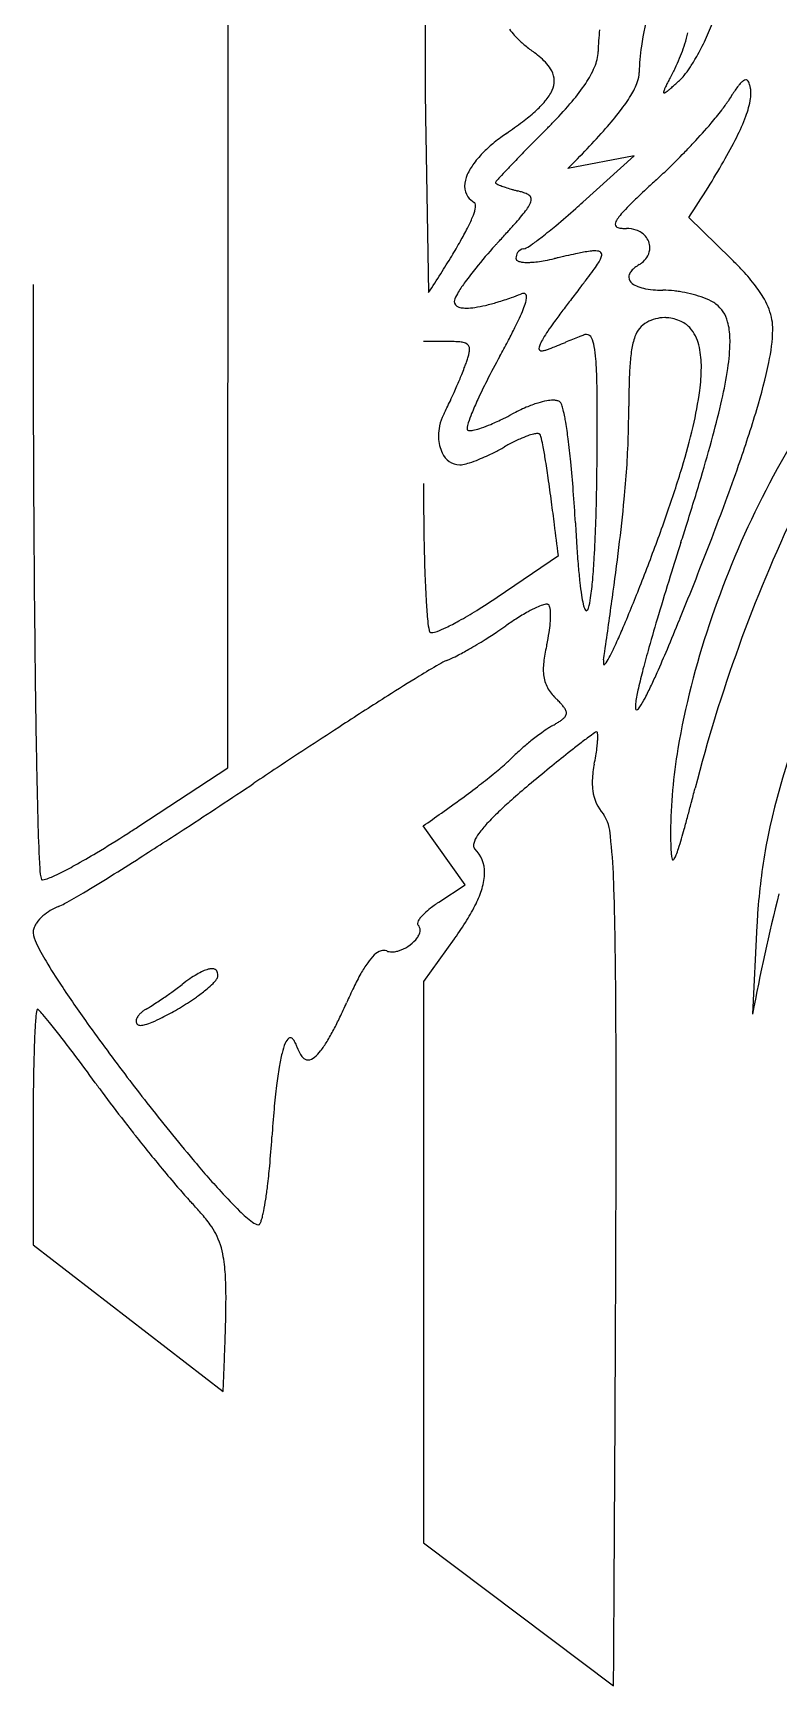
# Model space of a CAD drawing. Extents: x 22 to 127, y -150 to -3.
# Drawn here: x 22.5 to 58.8, y -135.4 to -55 of the extents above; entities that cross this region are included whole.
import ezdxf

# ---------------------------------------------------------------- set-up
doc = ezdxf.new("R2010")
doc.units = 0

msp = doc.modelspace()

# ---------------------------------------------------------------- linework, layer by layer
for p, q in [((31.981, -90.75), (32, -42.619)), ((41.611, -59.953), (41.75, -67.614)), ((51.75, -60.956), (48.526, -61.574)), ((49.25, -63.217), (51.75, -60.956)), ((56.457, -65.958), (54.414, -63.955)), ((42.738, -70), (41.5, -70)), ((42.738718, -70), (42.738, -70)), ((48.407317, -70.036936), (48.405574, -70.037639)), ((45.092, -82.438), (48.062, -80.421)), ((27.646, -93.596), (31.981, -90.75)), ((43.535, -96.454), (41.487, -93.577)), ((42.252, -97.295), (43.535, -96.454)), ((57.726, -98.42), (57.506, -102.75)), ((43, -99.079), (41.5, -101.15)), ((41.5, -101.15), (41.5, -128.474)), ((27.719417, -103.288835), (27.718667, -103.288835)), ((22.5, -108.234), (22.5, -113.968)), ((22.5, -113.968), (31.75, -121.122)), ((41.5, -128.474), (50.75, -135.449))]:
    msp.add_line(p, q)
for centre, radius, start, end in [((69.42113, -58.249248), 17.514356, 165.23203, 171.360593), ((161.763922, -55.943214), 120.188237, 179.085016, 179.827179), ((43.21739, -49.646814), 13.268374, 334.259204, 338.555387), ((48.304206, -52.86465), 3.257675, 216.378053, 222.919717), ((50.001254, -51.301483), 5.564923, 222.807243, 228.403776), ((50.691475, -50.550231), 6.584986, 228.252055, 229.13995), ((58.177679, -55.913295), 8.177773, 172.391672, 179.724685), ((46.290868, -53.036593), 8.302014, 335.786679, 342.725287), ((46.078548, -52.944142), 8.532248, 342.555849, 346.31387), ((44.400485, -50.239093), 11.94547, 329.972013, 334.353632), ((204.851554, -56.153423), 163.276327, 179.799021, 180.002012), ((236.266028, -56.129301), 194.690803, 180.008786, 180.476044), ((50.868659, -50.343577), 6.857196, 229.149895, 233.926636), ((43.540445, -60.42541), 5.606602, 50.240217, 54.062164), ((44.896473, -58.810322), 3.497769, 43.489557, 50.395199), ((47.978848, -55.814991), 2.022013, 336.039364, 358.327678), ((61.038652, -56.998482), 9.039135, 171.217321, 179.407443), ((47.614758, -52.09636), 8.233194, 326.179442, 329.96847), ((45.978089, -57.794406), 2.013894, 32.055231, 43.698529), ((46.464008, -57.475109), 1.432654, 27.211908, 31.546467), ((46.808707, -57.315968), 1.053456, 0.510552, 28.087484), ((45.44748, -54.761478), 4.763528, 325.950607, 336.82464), ((50.606876, -56.878532), 1.393375, 340.445491, 358.911581), ((96.807333, -79.422289), 48.695425, 152.53035, 152.889587), ((229.15031, -148.147965), 197.819135, 152.472159, 152.550559), ((48.648036, -54.076146), 5.725892, 332.500778, 335.599968), ((52.395328, -55.600766), 2.299664, 312.84025, 321.176715), ((50.41392, -53.982746), 4.857751, 320.959846, 326.287766), ((266.419864, -55.888905), 224.845596, 180.473459, 181.031163), ((45.741519, -56.838736), 2.220538, 319.261487, 335.378283), ((46.720491, -57.292046), 1.141723, 335.590526, 359.27055), ((41.163688, -51.925088), 9.901121, 319.869359, 326.230813), ((48.711758, -56.204568), 3.404768, 327.852916, 340.432198), ((53.2253, -57.869689), 0.040829, 176.326397, 209.743213), ((53.296874, -57.867651), 0.112321, 173.379998, 179.705195), ((53.597202, -57.919574), 0.416977, 158.337765, 171.049783), ((53.206789, -57.878002), 0.020726, 215.185424, 274.345497), ((53.191033, -57.76511), 0.134677, 277.391517, 304.698238), ((55.02178, -58.443385), 1.934697, 155.348587, 159.494105), ((58.756919, -60.135173), 6.035097, 153.660899, 155.541414), ((52.794749, -57.09963), 0.908944, 301.354363, 308.280591), ((68.322373, -64.848435), 16.698708, 152.861585, 153.729795), ((51.438073, -55.33793), 3.132444, 307.797255, 310.363688), ((47.706293, -50.931312), 8.906907, 310.296374, 311.618001), ((36.936191, -38.766299), 25.154441, 311.55442, 312.031446), ((-9.657818, 12.957023), 94.769839, 312.018285, 312.165705), ((63.726334, -62.649325), 8.585751, 145.2887, 147.168605), ((60.274063, -60.249047), 4.381063, 141.999231, 145.383354), ((58.416944, -58.793687), 2.021627, 136.754092, 142.097019), ((57.520926, -57.939728), 0.783918, 125.443568, 137.349904), ((57.200685, -57.474916), 0.219704, 93.803519, 127.699526), ((57.186132, -57.373562), 0.117866, 51.514929, 90.010365), ((57.100982, -57.470828), 0.247069, 24.959428, 50.09478), ((56.683014, -57.6827), 0.715579, 15.744099, 26.217597), ((55.717408, -57.965725), 1.721787, 10.566153, 16.090101), ((56.266315, -57.869341), 1.164528, 9.736082, 10.856597), ((56.038019, -57.901661), 1.395018, 359.718435, 9.458758), ((55.411238, -57.899804), 2.021801, 352.246802, 359.753108), ((43.621716, -55.070476), 4.980875, 311.599546, 319.763), ((34.613087, -46.455414), 18.434984, 315.931169, 319.993958), ((44.389584, -53.580017), 8.461153, 322.122086, 328.378657), ((44.039509, -49.559374), 15.084818, 319.446273, 322.562261), ((51.300744, -55.091275), 5.956496, 322.353638, 327.690235), ((69.455327, -66.354481), 15.408471, 147.141646, 148.375289), ((53.344129, -57.552367), 4.117404, 338.972898, 351.336757), ((34.620941, -44.003569), 19.256139, 304.537058, 307.423758), ((40.199017, -51.274963), 10.09165, 307.361101, 311.824307), ((28.571718, -40.715013), 26.768424, 315.000447, 316.096838), ((37.207834, -48.064393), 17.516435, 318.686821, 322.304806), ((34.290026, -41.247956), 27.896211, 316.834394, 319.495042), ((47.45413, -55.386648), 10.392679, 333.341826, 339.47946), ((251.186036, -56.174315), 209.609099, 181.028098, 181.032944), ((49.38941, -65.759027), 7.030449, 129.250675, 134.700708), ((50.438417, -67.020487), 8.671039, 126.628869, 129.344448), ((51.078986, -67.878013), 9.741401, 124.667141, 126.643233), ((144.970555, -157.142705), 137.864794, 134.991434, 135.564745), ((26.265886, -38.4976), 32.050842, 316.371255, 318.7545), ((29.316437, -36.64906), 34.670026, 315.861778, 316.913948), ((36.984685, -50.206871), 22.073312, 330.003112, 333.518668), ((47.830838, -64.20648), 4.830634, 134.513875, 143.370538), ((114.857868, -127.630483), 95.70148, 135.559351, 136.089571), ((11.563064, -24.546301), 52.3193, 314.94985, 316.42205), ((29.40982, -36.752663), 34.530861, 313.933777, 315.877244), ((44.948996, -62.474763), 1.447648, 155.482595, 178.616833), ((46.214878, -63.019306), 2.825519, 143.138923, 156.088071), ((62.211949, -77.425383), 22.953349, 136.598722, 137.760633), ((85.170556, -99.055082), 54.496019, 136.086733, 136.661473), ((33.075285, -40.55669), 29.248224, 312.505053, 313.933148), ((20.942126, -41.018957), 40.560586, 328.026401, 330.092542), ((44.364261, -62.453372), 0.862598, 179.09972, 214.907542), ((45.20057, -62.34833), 0.217967, 136.079317, 156.953316), ((45.056666, -62.246148), 0.059119, 196.562268, 243.625998), ((45.3666, -61.800451), 0.601408, 236.012251, 245.441574), ((48.779144, -65.262511), 4.832293, 137.461477, 140.628044), ((46.036304, -60.393817), 2.159277, 244.791616, 248.958838), ((47.024509, -57.857146), 4.881627, 248.823253, 251.49287), ((48.08005, -54.726146), 8.185761, 251.44316, 253.61752), ((48.628403, -52.894765), 10.097454, 253.563312, 254.470951), ((48.799247, -52.281865), 10.73372, 254.46819, 255.358046), ((43.948508, -70.844757), 8.452489, 74.709871, 75.351812), ((44.838006, -67.593233), 5.081494, 73.717535, 74.716217), ((45.705169, -64.703419), 2.064576, 67.456294, 74.332437), ((83.757606, -96.363139), 46.136064, 132.909814, 133.53891), ((110.917631, -125.577391), 86.025154, 132.466475, 132.911346), ((-2.188258, -26.615262), 67.809082, 326.587708, 328.051457), ((44.496148, -62.339285), 1.0362, 215.907711, 239.163341), ((41.72539, -63.020742), 2.350669, 336.857441, 347.220377), ((43.897171, -63.336977), 0.127514, 23.647969, 57.863859), ((43.766509, -63.388416), 0.267889, 357.957976, 22.516339), ((43.301736, -63.38613), 0.732587, 347.818394, 359.074544), ((42.03397, -60.344183), 5.524059, 320.449307, 324.325101), ((46.282804, -63.339981), 0.583964, 48.759905, 68.513118), ((44.950338, -62.419451), 1.944771, 323.884298, 332.860995), ((46.512133, -63.075867), 0.234191, 359.300365, 48.352836), ((46.21508, -63.049722), 0.532018, 331.134021, 356.874765), ((21.130962, -32.266244), 41.816105, 309.874472, 311.627183), ((18.041305, -28.749797), 46.496997, 311.5946, 312.1596), ((59.052329, -70.848794), 10.61868, 134.761137, 137.318245), ((68.363813, -80.192165), 23.809656, 133.491414, 134.83921), ((37.190002, -61.166899), 7.25011, 332.777721, 337.472567), ((22.02916, -43.166084), 31.895249, 317.78011, 318.732291), ((35.84274, -55.271676), 13.527887, 318.680886, 320.5811), ((30.847975, -43.921053), 26.641963, 308.059714, 309.905996), ((50.99472, -64.285362), 0.165025, 181.865647, 258.75492), ((51.158393, -64.305598), 0.328946, 153.338763, 177.410295), ((51.981053, -64.704852), 1.24335, 141.500558, 153.90723), ((54.26378, -66.452141), 4.117892, 137.121123, 142.245805), ((17.87206, -50.701083), 29.226184, 328.806074, 330.449717), ((29.340528, -57.18459), 16.051923, 330.392794, 332.954302), ((-88.748183, 58.129679), 182.004116, 317.335617, 317.406675), ((-14.493131, -10.074223), 81.179613, 317.3749, 317.805011), ((39.865939, -55.471115), 11.988407, 305.349893, 308.155051), ((51.208254, -63.697072), 0.789365, 251.863508, 265.684225), ((51.368042, -62.040728), 2.453282, 264.874032, 270.162496), ((51.380218, -65.919249), 1.425258, 70.649029, 90.209773), ((51.503194, -65.580384), 1.064795, 41.495458, 70.850511), ((51.663198, -65.439179), 0.851394, 0.445958, 41.512212), ((1.840641, -41.014148), 47.956986, 327.620804, 328.826222), ((62.686185, -81.473792), 23.960571, 137.623112, 141.086128), ((63.461125, -82.15721), 24.993673, 137.323363, 137.663124), ((46.511506, -65.944325), 0.511513, 147.162903, 180.299651), ((46.119964, -65.94729), 0.119964, 179.861291, 222.873167), ((46.396273, -65.856762), 0.367378, 93.319516, 148.892186), ((46.315915, -65.146442), 0.348602, 279.758232, 302.123584), ((44.938941, -62.668162), 3.183281, 299.392919, 305.822702), ((45.757484, -56.878023), 9.324592, 280.253759, 283.125773), ((91.38486, -253.360974), 192.386611, 103.015064, 103.071009), ((63.851689, -134.054282), 69.944146, 102.629863, 103.050174), ((54.173731, -90.807394), 25.627605, 101.643415, 102.657213), ((51.411586, -77.414241), 11.952592, 100.228427, 101.63239), ((50.291461, -71.127246), 5.566626, 97.063194, 100.373322), ((49.880182, -67.733718), 2.148298, 90.640164, 97.306533), ((49.85668, -66.741297), 1.155743, 88.364701, 90.024805), ((49.883557, -66.211597), 0.625601, 75.734533, 89.440848), ((48.091416, -64.999354), 2.249499, 326.743998, 334.059698), ((50.01616, -65.763848), 0.16002, 358.621713, 82.258887), ((49.593344, -65.713807), 0.586545, 332.640882, 352.975509), ((49.9237, -65.767449), 0.252434, 355.890822, 359.943668), ((51.457569, -65.291753), 1.097445, 308.574883, 325.754302), ((51.650037, -65.421181), 0.865511, 325.666891, 352.813618), ((51.703979, -65.432517), 0.810588, 353.131615, 359.9975), ((44.090085, -78.614504), 17.695414, 43.399566, 45.663037), ((-19.192648, -27.700756), 72.849663, 326.777958, 327.636764), ((56.406657, -76.419547), 15.899699, 141.043493, 144.112546), ((46.223761, -65.83822), 0.270402, 224.846704, 253.411587), ((46.404609, -65.311581), 0.827073, 251.820221, 263.856772), ((46.531487, -64.256228), 1.88999, 263.456235, 270.373245), ((46.537874, -62.948334), 3.197849, 270.106159, 273.364688), ((46.43658, -61.312228), 4.837083, 273.425036, 277.30323), ((46.161689, -59.120332), 7.046144, 277.254651, 280.265138), ((34.377762, -55.346432), 19.024955, 322.503067, 323.936033), ((44.33495, -62.581425), 6.716818, 323.823461, 327.068425), ((51.862799, -66.870808), 0.373877, 158.018723, 179.44906), ((52.098156, -66.97054), 0.62947, 139.024241, 157.619385), ((52.528536, -67.332511), 1.191793, 128.566237, 139.453744), ((53.070223, -68.001296), 2.052417, 121.429233, 128.750631), ((51.279851, -65.080615), 1.373344, 301.62624, 308.878888), ((49.300628, -73.734862), 10.556881, 38.239871, 43.587467), ((1912.680247, -67.405057), 1890.180256, 179.99439, 180.333037), ((44.976226, -68.71047), 2.102491, 147.890172, 157.815551), ((49.52586, -71.465517), 7.421083, 143.959039, 148.544282), ((135.771236, -134.795652), 109.785888, 142.112694, 142.521638), ((-4.056119, -25.930611), 67.423848, 322.071006, 322.551789), ((51.877721, -66.850101), 0.389158, 182.5202, 234.843148), ((52.293403, -66.343702), 1.043653, 232.192797, 249.900119), ((52.711518, -65.265676), 2.199821, 249.322473, 259.418825), ((53.026037, -63.645299), 3.850417, 259.245864, 266.504067), ((53.146725, -61.978212), 5.521793, 266.308907, 270.075492), ((53.136241, -72.476071), 4.976103, 83.53799, 89.795521), ((53.030864, -73.540995), 6.04614, 81.249282, 83.681498), ((53.033972, -73.609286), 6.113178, 71.110224, 81.375447), ((53.130908, -70.734937), 5.691678, 29.378404, 38.386351), ((43.385024, -68.065857), 0.385702, 157.232153, 176.602595), ((43.284113, -68.042696), 0.284113, 180.061293, 256.213748), ((43.506227, -67.472454), 0.894426, 251.09338, 266.450711), ((43.579935, -66.708945), 1.661242, 265.543576, 270.131938), ((43.553997, -65.387035), 2.983296, 270.571642, 278.557776), ((43.140295, -62.503979), 5.895848, 278.36417, 283.461116), ((42.230448, -58.631742), 9.873521, 283.365086, 286.849979), ((40.824605, -53.962604), 14.749708, 286.819128, 289.628098), ((39.350727, -49.772026), 19.191889, 289.570071, 291.001647), ((46.448918, -68.248042), 0.600743, 103.07125, 111.473893), ((46.382929, -67.96009), 0.305329, 90.742432, 103.229636), ((43.137689, -67.136262), 3.468985, 338.064279, 344.107932), ((46.38792, -67.779272), 0.124806, 1.803672, 94.111235), ((45.50808, -67.793348), 1.009409, 343.137071, 357.84102), ((46.16568, -67.828954), 0.351101, 359.60505, 8.783031), ((98.55665, -106.27256), 62.897808, 142.514162, 143.132372), ((53.846977, -71.244895), 3.612918, 62.672801, 71.169712), ((54.643881, -69.691722), 1.867251, 54.318852, 62.517893), ((54.808576, -69.405414), 1.538986, 13.989642, 53.082034), ((55.30819, -69.532388), 3.20452, 10.607462, 29.739966), ((30.664104, -61.702132), 17.079617, 333.253527, 335.249022), ((38.547715, -65.326398), 8.40284, 335.185293, 338.308544), ((61.191472, -78.701307), 16.459479, 144.251192, 145.956889), ((74.912886, -88.566096), 33.358923, 143.098165, 144.269011), ((52.959683, -70.145667), 1.233186, 118.990575, 161.661406), ((53.240946, -70.62259), 1.78673, 90.105864, 119.467504), ((53.23762, -70.603864), 1.768001, 87.478949, 89.999205), ((53.237018, -70.616012), 1.780164, 83.379205, 87.476786), ((53.2196, -70.712846), 1.878371, 61.634623, 83.191995), ((53.455359, -70.288508), 1.392985, 38.353043, 61.875372), ((53.10487, -69.895744), 3.311312, 1.037183, 15.095765), ((55.718084, -69.424381), 2.781919, 359.925471, 9.974986), ((42.768455, -78.119056), 8.119111, 87.880254, 90.209854), ((42.977608, -72.706947), 2.702982, 82.542868, 88.067346), ((-0.966625, -45.289762), 52.716925, 331.169403, 332.048202), ((18.017143, -55.353217), 31.230733, 332.032133, 333.293996), ((49.509831, -71.170883), 2.555932, 148.787978, 155.925995), ((53.652087, -73.626637), 7.371352, 145.834729, 149.147444), ((1776.875185, -4349.91828), 4615.732389, 111.987148, 111.991754), ((261.429072, -596.606758), 568.026336, 111.95375, 111.988174), ((129.652357, -269.696121), 215.555532, 111.900796, 111.952984), ((49.551531, -70.439043), 0.800967, 109.302429, 112.114494), ((49.443692, -70.100884), 0.446283, 91.452519, 110.586736), ((49.426038, -69.930245), 0.275573, 23.186822, 88.681415), ((48.433729, -70.444801), 1.392759, 8.693656, 26.574106), ((54.868585, -70.871947), 3.274857, 160.107727, 171.672648), ((52.890977, -70.671481), 2.073812, 10.812737, 36.974995), ((51.094532, -70.010932), 5.323988, 359.976238, 1.885015), ((50.142725, -69.209823), 8.360122, 347.514215, 358.504564), ((43.221347, -70.925401), 0.904932, 69.362668, 83.205195), ((43.447827, -70.357948), 0.294312, 354.643277, 71.689069), ((40.660477, -69.871496), 3.138651, 341.843889, 345.670567), ((42.327145, -70.292473), 1.419653, 345.484308, 352.668232), ((42.994494, -70.381805), 0.746368, 352.932133, 359.7222), ((79.935214, -89.810934), 39.626144, 151.183674, 153.163395), ((47.225795, -70.342574), 0.105302, 174.619043, 232.965619), ((47.676747, -70.373258), 0.557268, 153.920857, 175.826167), ((47.244628, -70.288274), 0.160964, 239.268065, 273.375499), ((47.247113, -69.959947), 0.489062, 270.819307, 281.276045), ((47.110028, -69.265611), 1.1968, 281.212391, 288.42737), ((46.62282, -67.769242), 2.770472, 288.204453, 292.163884), ((-25.343834, 111.394063), 195.847339, 291.888387, 291.914009), ((-77.389421, 240.719601), 335.252639, 291.917231, 291.966523), ((-300.262796, 793.269297), 931.057732, 291.966766, 291.992567), ((43.99234, -71.276027), 5.910673, 4.119819, 10.151289), ((60.195989, -71.722739), 8.669597, 171.208296, 176.412571), ((50.46409, -71.203551), 4.557924, 359.286833, 11.659267), ((47.317577, -69.905162), 9.101584, 351.087816, 359.320248), ((20.302371, -62.299725), 24.865582, 336.643391, 338.045581), ((27.42967, -65.175709), 17.179903, 338.05474, 339.172927), ((30.303339, -66.250705), 14.111803, 339.104005, 340.071253), ((37.314031, -68.787116), 6.656393, 340.027522, 341.950503), ((32.294642, -72.21417), 17.6458, 1.78348, 4.429347), ((72.167489, -72.544254), 20.669163, 176.216227, 178.649747), ((45.990026, -71.197438), 9.031854, 352.432933, 359.601332), ((35.584332, -68.172593), 20.961851, 347.166439, 351.377739), ((31.979665, -65.48178), 26.901144, 343.082735, 348.125354), ((17.631067, -61.160964), 27.769454, 335.935274, 336.671452), ((70.138869, -84.870815), 28.654687, 153.134439, 155.137384), ((6.661678, -73.088104), 43.293613, 0.593639, 1.883725), ((98.528659, -73.208945), 47.038696, 178.596972, 179.928201), ((37.559549, -70.07274), 17.537021, 346.587481, 352.417505), ((26.981469, -65.48976), 17.465384, 333.692836, 334.976587), ((20.317081, -62.367098), 24.825072, 334.952135, 335.949193), ((58.221844, -79.369717), 15.529258, 155.066572, 157.809543), ((49.869019, -81.078851), 8.568962, 113.133916, 118.327156), ((48.872278, -78.729686), 6.017098, 107.502334, 113.194391), ((48.129921, -76.351238), 3.525509, 100.266788, 107.621226), ((47.820098, -74.621057), 1.767814, 90.66495, 100.380606), ((47.808464, -73.719088), 0.86577, 79.164668, 90.587808), ((47.896742, -73.280542), 0.41847, 58.687866, 79.748441), ((47.974288, -73.143052), 0.260757, 45.20817, 57.544563), ((47.862815, -73.201803), 0.38285, 17.98338, 39.554416), ((46.239944, -73.8187), 2.118634, 13.638757, 20.302), ((-44.578031, -73.681548), 94.53674, 359.961161, 0.631536), ((-1.491775, -73.057018), 52.981857, 358.273466, 359.899447), ((99.012575, -98.272197), 45.950621, 145.886362, 161.619244), ((14.394148, -63.424438), 42.67742, 344.838065, 347.270099), ((44.532258, -74.581029), 2.302469, 153.69404, 167.796387), ((44.501986, -74.567319), 2.269257, 151.857856, 153.66562), ((34.107079, -69.01997), 9.513238, 331.926065, 333.732814), ((44.761097, -74.33217), 1.146277, 160.978649, 174.811292), ((49.220964, -75.720498), 5.816817, 157.606858, 162.368042), ((41.948301, -67.347551), 7.255134, 289.076803, 292.922637), ((40.339336, -63.51354), 11.413057, 292.865439, 296.325713), ((39.451682, -61.682852), 13.447541, 296.2564, 298.183912), ((42.24987, -74.824486), 6.233465, 10.658845, 13.974864), ((36.904836, -75.866604), 11.67908, 9.539276, 10.83308), ((27.306126, -77.436677), 21.405302, 7.2376, 9.425862), ((-104.965247, -73.737687), 154.923934, 359.852552, 359.997062), ((-2.187955, -55.323895), 62.546442, 340.677706, 343.28806), ((44.511008, -74.578998), 2.281251, 168.51498, 179.947603), ((44.418424, -74.577079), 2.188665, 179.995622, 182.467184), ((44.074842, -74.614201), 1.843939, 181.774334, 205.926777), ((44.544559, -74.584442), 2.315214, 167.778168, 168.548259), ((43.77346, -74.241226), 0.154127, 178.508944, 195.4636), ((43.91446, -74.237331), 0.295075, 178.285992, 179.977596), ((43.675447, -74.268354), 0.052429, 195.448977, 222.83487), ((43.70456, -74.229097), 0.10087, 227.950643, 258.55833), ((43.747549, -74.053575), 0.281527, 257.069193, 269.925293), ((43.754717, -73.8802), 0.454964, 269.051018, 270.006286), ((43.720635, -73.270806), 1.064905, 271.836712, 284.078755), ((43.184459, -70.956766), 3.440131, 283.365365, 289.265822), ((49.583901, -82.286374), 8.271634, 114.25152, 118.214171), ((48.403102, -79.648784), 5.381807, 109.896918, 114.323665), ((47.471116, -77.049979), 2.620964, 103.657402, 110.073924), ((47.06821, -75.349785), 0.873768, 91.710778, 104.308449), ((47.04217, -74.876299), 0.399892, 88.98131, 90.006606), ((47.048786, -74.727621), 0.251151, 76.229847, 89.887356), ((47.08852, -74.575709), 0.094179, 45.098329, 77.70964), ((46.868919, -74.709703), 0.349462, 14.532848, 35.052016), ((43.459231, -75.75384), 3.915139, 10.583239, 16.803517), ((9.100322, -79.780512), 39.761345, 5.669314, 7.283013), ((-208.077532, -73.342471), 258.037035, 359.615135, 359.731974), ((-146.803293, -73.631013), 196.762117, 359.732528, 359.852842), ((5.258959, -73.176031), 46.230679, 354.415061, 358.168823), ((22.625058, -66.58957), 32.872224, 343.132819, 346.720024), ((-22.482587, -53.498062), 80.866743, 343.384772, 344.883547), ((43.29215, -75.049451), 0.950996, 202.959225, 268.243482), ((40.424021, -66.467337), 10.005684, 292.063908, 296.833902), ((40.335419, -66.250725), 10.238983, 296.729156, 299.81982), ((50.148654, -83.365661), 9.489692, 118.138095, 119.838443), ((29.202568, -78.625112), 18.457759, 9.137681, 11.216487), ((-100.307561, -74.404452), 150.262097, 358.868026, 359.554803), ((-296.099188, -72.756657), 346.06064, 359.533871, 359.616038), ((43.245868, -75.089621), 0.910541, 271.078104, 281.091494), ((42.911005, -73.354292), 2.677881, 280.979637, 287.882044), ((41.875196, -70.064756), 6.126603, 287.654694, 292.124107), ((-2.250493, -83.768459), 50.328538, 8.15051, 9.232281), ((-9.590052, -81.660437), 58.546014, 4.299372, 5.69316), ((0.821243, -60.033827), 55.640238, 340.748129, 343.18714), ((-58.652333, -35.620668), 122.349778, 338.942528, 340.719681), ((187.280521, -76.951636), 145.780525, 179.986387, 181.051545), ((-57.697022, -91.772687), 106.349814, 7.547249, 8.184184), ((-85.784699, -34.673386), 146.908575, 342.46687, 343.408998), ((-132.233409, -101.709141), 181.545585, 7.214273, 7.566338), ((-20.167325, -82.4782), 69.154832, 3.027309, 4.31802), ((-58.82362, -75.236392), 108.769817, 358.048271, 358.874477), ((-34.644648, -69.353474), 86.316916, 352.901513, 354.467539), ((1309.391421, -70.983062), 1286.880826, 180.329862, 180.647227), ((132.767367, -74.392819), 83.99344, 183.025482, 183.795349), ((-28.84494, -49.728809), 87.045238, 339.121948, 340.782906), ((127.588678, -110.411362), 75.224156, 154.615074, 165.636269), ((145.325867, -77.740001), 103.81847, 181.041454, 182.009823), ((-230.706028, -114.174693), 280.804069, 6.90386, 7.214404), ((-18.5427, -76.647205), 68.464227, 356.769575, 358.080179), ((-145.300797, -2.409441), 215.144879, 337.857501, 338.979748), ((-152.637289, -13.709206), 216.971051, 342.270776, 342.506369), ((102.371219, -76.423567), 53.529536, 183.780059, 184.845115), ((-133.974158, -57.11764), 186.397179, 352.185529, 352.942279), ((288.023115, -154.643145), 245.67781, 162.258876, 162.66085), ((79.447856, -78.378925), 30.522934, 184.822199, 186.302937), ((14.04214, -78.502655), 35.826611, 355.04546, 356.795628), ((-54.14858, -40.237331), 114.07014, 338.561899, 339.197008), ((97.524442, -79.453985), 55.986352, 181.972476, 183.333611), ((63.824868, -80.122892), 14.802932, 186.232295, 188.657489), ((35.702196, -80.428578), 14.081236, 351.644379, 355.240972), ((-29.537161, -49.910946), 87.625845, 337.829084, 338.567754), ((216.826522, -132.456348), 171.104314, 162.647472, 163.307237), ((61.379104, -81.60798), 19.776982, 183.19307, 185.805292), ((29.028605, -58.79389), 28.584551, 301.797088, 304.191503), ((48.160202, -85.425123), 2.737456, 108.3748, 115.014593), ((47.54076, -83.507867), 0.722873, 93.052852, 109.684315), ((47.503424, -83.003116), 0.2171, 82.390431, 90.306754), ((47.520008, -82.89622), 0.108973, 60.903101, 83.590612), ((47.508302, -82.901617), 0.119623, 31.673522, 57.258492), ((47.304963, -83.022726), 0.356286, 12.528937, 31.078736), ((54.586495, -81.549482), 5.455118, 188.4505, 193.054304), ((51.758537, -82.181491), 2.557593, 193.57153, 194.648292), ((50.596801, -82.498739), 1.353455, 194.091578, 201.05066), ((46.847662, -82.118904), 2.80894, 342.186156, 352.720637), ((-361.921281, -25.989007), 416.459936, 351.842493, 352.206641), ((44.7604, -83.355536), 3.067289, 184.728504, 193.498359), ((37.634165, -73.593232), 11.460662, 295.66902, 299.171199), ((32.997932, -65.23337), 21.020033, 299.098791, 301.850063), ((53.059154, -94.547185), 13.10503, 122.608806, 125.226712), ((51.733095, -92.445833), 10.620311, 118.960388, 122.691819), ((49.627485, -88.626373), 6.258915, 114.794948, 119.025269), ((46.627656, -83.191429), 1.054211, 4.78967, 13.493956), ((43.058452, -83.281891), 4.629017, 354.771225, 359.008231), ((45.385211, -83.305985), 2.301905, 359.732378, 5.048903), ((44.389423, -83.316361), 3.297669, 359.206775, 359.993458), ((49.635214, -82.879286), 0.3195, 199.300933, 219.134667), ((49.431945, -83.046343), 0.056409, 217.827001, 265.465301), ((49.36761, -82.959059), 0.155505, 292.646035, 352.918517), ((-1.513949, -61.360552), 57.353867, 336.704012, 337.856964), ((151.118405, -112.780455), 102.513526, 163.29201, 164.218615), ((-49.121483, -41.717346), 111.243335, 337.116723, 337.910619), ((-83.895919, -27.514028), 148.806488, 337.87837, 337.899434), ((41.959927, -84.032054), 0.18631, 192.221934, 216.931698), ((41.868012, -84.080408), 0.085407, 228.122987, 263.694822), ((41.891097, -83.958738), 0.209096, 261.067953, 270.436806), ((41.828533, -83.25885), 0.911239, 274.037374, 291.407993), ((40.671295, -79.960856), 4.405901, 289.764076, 295.940485), ((32.126737, -64.682174), 23.366528, 301.967828, 303.772559), ((33.596533, -66.89859), 20.707077, 303.801146, 303.821724), ((34.616023, -68.404438), 18.888602, 303.795047, 305.185066), ((38.824567, -82.791524), 8.893252, 347.205357, 351.158208), ((40.610541, -83.06432), 7.086573, 351.118093, 354.823129), ((23.473047, -72.135214), 30.142786, 335.173907, 336.731308), ((92.538632, -96.378777), 39.210676, 161.261811, 170.364227), ((39.85697, -78.963837), 7.124, 293.945936, 297.326556), ((36.260234, -71.963887), 14.993921, 297.257583, 299.759257), ((32.308248, -65.00986), 22.992446, 299.707209, 302.016437), ((52.964281, -86.203856), 5.646334, 169.995272, 173.897502), ((56.47376, -86.81559), 9.208724, 167.498434, 170.040492), ((59.454849, -87.454998), 12.25756, 167.303738, 167.596865), ((-624.137027, 11.322068), 681.316819, 351.830027, 351.865494), ((39.391055, -79.519984), 12.595224, 332.686352, 335.259861), ((106.654486, -100.217935), 56.309013, 164.214796, 165.328439), ((-3.422927, -61.030776), 61.631183, 335.981224, 337.13841), ((741.243134, -77.424669), 718.696024, 180.645363, 180.99392), ((58.593424, -114.346618), 32.961785, 119.721552, 121.670525), ((44.281726, -89.1739), 4.005461, 114.149755, 120.455982), ((41.298992, -82.175648), 3.603381, 291.899838, 293.718341), ((49.850259, -85.968379), 2.520532, 179.931979, 183.883698), ((50.831822, -85.979618), 3.502122, 173.836483, 179.767169), ((50.483707, -85.650175), 0.231537, 178.410673, 192.944447), ((50.978745, -85.648547), 0.726502, 174.63888, 179.62192), ((51.761465, -85.718606), 1.512348, 171.688912, 174.766876), ((50.288683, -85.700587), 0.030664, 182.715779, 261.902327), ((50.213684, -85.555743), 0.188922, 291.969998, 333.599239), ((47.887804, -83.951483), 3.012599, 325.916452, 333.420366), ((77.796899, -92.700657), 26.488434, 165.248796, 167.302823), ((101.918612, -185.090925), 115.918451, 121.537119, 122.427448), ((49.052669, -86.046451), 1.719652, 183.088366, 205.215023), ((49.276407, -85.892914), 1.987957, 206.471468, 224.69496), ((59.745417, -88.685107), 7.995942, 166.942164, 171.919795), ((38.563317, -80.166725), 15.486949, 332.354949, 334.920578), ((22.677504, -72.650044), 33.061275, 334.791589, 335.962795), ((172.064381, -295.734002), 246.923459, 122.399081, 123.001653), ((50.103226, -85.150905), 3.098062, 223.695067, 225.011359), ((37.954079, -97.314749), 14.093823, 44.362125, 45.039753), ((43.790487, -91.625771), 5.943504, 42.184722, 44.492396), ((46.404092, -89.262259), 2.419715, 37.831807, 42.274027), ((53.615709, -87.810525), 1.804163, 172.056772, 179.067234), ((48.552344, -85.446), 4.188941, 326.09389, 332.926037), ((90.316943, -100.577915), 32.705361, 155.687667, 169.448808), ((45.54431, -84.557661), 4.702748, 300.736147, 303.051951), ((46.988499, -86.766967), 2.063307, 302.898364, 307.816488), ((47.722209, -87.704438), 0.872876, 307.500083, 317.619327), ((47.54845, -88.382801), 0.976499, 27.958978, 38.258858), ((48.021709, -87.983371), 0.463643, 318.133969, 326.426951), ((48.165428, -88.075497), 0.292966, 325.895243, 346.446222), ((48.095559, -88.100796), 0.361108, 1.902642, 29.135732), ((48.209655, -88.089034), 0.246814, 347.094989, 0.052737), ((52.228098, -87.793162), 0.416486, 178.347929, 192.992164), ((51.874407, -87.884221), 0.052197, 182.826829, 261.383943), ((51.74949, -87.648968), 0.309841, 292.205428, 334.423208), ((241.141467, -402.218836), 373.851237, 122.991455, 123.577031), ((54.621318, -99.275193), 12.609258, 125.750447, 128.761297), ((51.774306, -95.314682), 7.731644, 122.740147, 125.775678), ((49.92374, -92.444279), 4.316417, 119.916212, 122.684782), ((42.277857, -79.087155), 11.074253, 299.737579, 300.796779), ((64.752124, -109.728331), 25.507262, 126.632698, 128.004451), ((53.019498, -93.896376), 5.801908, 123.408008, 126.943713), ((50.024457, -89.313559), 0.32806, 107.098971, 127.448194), ((49.927526, -89.025751), 0.025756, 42.550454, 88.946579), ((49.869119, -89.072672), 0.100634, 11.155074, 39.741168), ((49.518399, -89.163033), 0.462677, 4.157964, 13.731958), ((46.409496, -89.194187), 3.575072, 355.087216, 358.601013), ((48.708091, -89.231792), 1.275875, 359.687836, 4.599211), ((47.854873, -89.237906), 2.129075, 358.827528, 359.97745), ((316.636505, -84.998599), 294.021974, 180.953498, 181.67217), ((52.128251, -96.671769), 9.009327, 132.699296, 134.781816), ((54.124259, -98.827819), 11.947453, 131.04387, 132.722245), ((55.5695, -100.486684), 14.147579, 128.683819, 131.046867), ((107.388637, -163.779771), 94.35211, 128.587561, 129.29241), ((83.708427, -134.108179), 56.389553, 127.928894, 128.584198), ((39.880977, -88.498849), 10.142084, 350.501055, 352.671842), ((43.32118, -88.937534), 6.674028, 352.640057, 355.162514), ((78.840784, -94.05831), 25.317671, 170.35274, 179.600109), ((258.677009, -428.754229), 405.657184, 123.567711, 123.759505), ((36.02537, -80.064972), 14.126761, 309.330149, 312.578344), ((40.439438, -84.901671), 7.578729, 312.74609, 314.824839), ((127.409905, -188.296589), 126.005306, 129.278302, 129.880353), ((54.939139, -91.62639), 5.2354, 169.1612, 173.677143), ((55.862259, -91.791855), 6.173177, 168.688219, 169.264002), ((37.338251, -88.079792), 12.719105, 348.658889, 350.529495), ((-153.181556, 187.381966), 335.457711, 303.084325, 303.76258), ((14.210189, -52.534418), 49.25746, 306.288929, 307.549772), ((26.844585, -68.938351), 28.551993, 307.510699, 309.429444), ((69.98678, -119.648784), 36.507105, 129.802509, 131.54459), ((52.649523, -91.480685), 2.938006, 179.829055, 187.571943), ((53.614428, -91.482599), 3.902913, 173.633468, 179.843221), ((-2.106904, -30.350006), 76.796438, 305.395028, 306.30554), ((60.535209, -108.990356), 22.261607, 131.531119, 133.717434), ((51.771565, -91.628236), 2.048488, 186.716733, 222.115192), ((-84.533471, -56.03773), 143.75506, 345.062367, 345.32109), ((-203.529494, -24.850892), 266.769987, 345.317843, 345.476653), ((-20.421619, -4.624889), 108.375068, 304.837027, 305.410623), ((53.527267, -101.694297), 12.145145, 133.610273, 137.378803), ((48.676252, -94.097415), 1.919092, 0.641249, 34.805922), ((-17.72557, -73.880867), 74.605422, 344.567622, 345.077158), ((80.387272, -92.104568), 57.666369, 181.464494, 183.519755), ((-2.646556, -47.647842), 55.034366, 300.864692, 302.727218), ((-6.443159, -41.669161), 62.116562, 302.691792, 303.284274), ((-113.501529, 126.416077), 262.716094, 302.512797, 303.09152), ((45.617761, -95.018546), 1.779733, 142.970131, 157.382085), ((48.52972, -97.122727), 5.372124, 137.164371, 143.757895), ((26.796711, -96.878318), 23.962942, 1.767535, 6.715906), ((72.879083, -93.882189), 19.355354, 179.998282, 180.656619), ((75.682237, -93.890589), 22.158265, 180.551837, 181.663505), ((18.311612, -83.833663), 37.219105, 343.824027, 344.57443), ((6.948653, -63.732435), 36.305196, 298.972435, 300.888758), ((44.172143, -94.535033), 0.238383, 177.789659, 224.460327), ((44.482987, -94.542901), 0.549315, 157.658197, 178.22007), ((42.909321, -95.821665), 1.56448, 358.717827, 45.698848), ((61.864582, -94.299177), 8.334575, 181.613356, 183.689669), ((56.186574, -94.679558), 2.643896, 183.381952, 188.480175), ((48.90125, -93.080856), 5.259227, 338.695679, 342.273053), ((38.636353, -89.756141), 16.049096, 342.125306, 343.916041), ((87.455465, -99.878151), 29.764581, 169.764418, 176.068423), ((24.623735, -95.676642), 1.794336, 178.985144, 196.691223), ((15.643442, -79.480846), 18.316008, 296.356035, 299.040292), ((-62.664059, 46.645392), 168.123228, 301.934579, 302.514842), ((54.041596, -95.014419), 0.473223, 186.677475, 203.782807), ((53.652976, -95.1902), 0.046899, 198.725628, 261.6035), ((53.624535, -95.149222), 0.090003, 283.881479, 335.207819), ((52.7874, -94.620119), 1.079622, 328.329112, 339.871477), ((22.94584, -96.117479), 0.084978, 241.275639, 267.978957), ((22.956566, -96.020824), 0.182098, 265.678294, 270.11405), ((22.856694, -95.210276), 0.997694, 275.766, 293.758642), ((20.933112, -90.221921), 6.343167, 291.507369, 296.614849), ((-17.971197, -25.181729), 83.526662, 300.928741, 301.978676), ((41.770929, -95.815305), 2.702797, 342.679823, 359.123033), ((-65.663426, -100.726711), 116.502034, 0.779088, 2.256727), ((22.566314, -94.69789), 3.041369, 292.536791, 298.888718), ((13.134229, -77.269663), 22.858125, 298.484161, 301.152485), ((45.698887, -102.566801), 6.298631, 123.682564, 125.163739), ((45.813795, -102.738023), 6.504836, 123.199857, 123.688372), ((39.536837, -95.152994), 5.03287, 333.889356, 343.053626), ((162.824168, -122.858171), 107.220591, 165.980757, 169.190732), ((24.200537, -99.362744), 1.858695, 130.983029, 145.561077), ((24.61793, -99.824412), 2.480982, 110.921508, 131.267406), ((42.134536, -98.704577), 1.023447, 139.092341, 150.340526), ((43.178613, -99.585608), 2.389528, 132.979715, 139.520415), ((44.429855, -100.915991), 4.215859, 127.95993, 133.09425), ((45.332821, -102.052671), 5.667502, 125.13172, 128.088848), ((36.111502, -93.498705), 8.836726, 328.046432, 334.032318), ((89.011002, -100.003151), 31.325033, 176.035408, 177.103067), ((23.151014, -98.785924), 0.651062, 161.145803, 179.302677), ((23.905469, -98.620706), 1.414243, 186.385707, 207.536047), ((23.517058, -98.907805), 1.036857, 148.449426, 161.308779), ((23.792181, -99.064804), 1.353499, 146.186889, 148.879818), ((40.245125, -98.366592), 1.156197, 319.486382, 330.141378), ((41.296918, -98.331866), 0.093383, 177.691225, 224.225921), ((41.489609, -98.347939), 0.286685, 148.496316, 176.032862), ((40.942675, -98.685103), 0.40689, 41.702144, 45.077492), ((40.990604, -98.646546), 0.345468, 359.312039, 42.215829), ((40.598351, -98.568498), 0.749339, 330.083783, 342.855551), ((40.850904, -98.645987), 0.485166, 342.808074, 359.444158), ((31.109555, -90.402881), 14.719187, 324.025717, 328.126047), ((31.196457, -95.278894), 9.433054, 205.060633, 211.232772), ((39.698249, -100.447979), 0.834853, 107.804198, 135.612018), ((39.560162, -100.08131), 0.443945, 90.204447, 105.304919), ((39.557751, -100.056461), 0.419094, 68.698177, 89.886972), ((39.963229, -98.984083), 0.727417, 249.627612, 270.060219), ((39.972611, -98.823145), 0.888396, 269.444192, 270.001668), ((39.965214, -98.640247), 1.07132, 270.396985, 283.21191), ((39.9107, -98.374475), 1.342539, 282.884482, 286.477094), ((39.745134, -97.916844), 1.828566, 287.384823, 318.950175), ((27.707181, -87.997261), 18.885848, 324.071531, 324.18289), ((-320.538217, -104.711018), 371.407799, 0.2207, 0.859052), ((47.834884, -85.419488), 28.772972, 210.840816, 213.582288), ((31.454967, -102.137994), 1.638507, 105.477465, 114.93093), ((31.217792, -101.269008), 0.737749, 91.074085, 105.735517), ((31.215539, -100.843578), 0.312404, 60.408383, 92.123619), ((31.232057, -100.784017), 0.252903, 10.833053, 56.997023), ((43.749474, -103.718979), 6.063396, 144.987588, 150.883181), ((40.848198, -101.664689), 2.508578, 134.125435, 145.396471), ((75.963748, -66.794928), 62.508803, 213.542823, 215.590764), ((19.711737, -88.232673), 16.477917, 306.488959, 307.531312), ((35.08373, -108.220351), 8.737272, 124.514804, 127.62256), ((33.313269, -105.638351), 5.606582, 120.50204, 124.55759), ((32.123592, -103.60731), 3.252776, 114.701344, 120.605167), ((28.502785, -98.524436), 3.873598, 309.455904, 315.320624), ((30.241108, -100.229209), 1.438902, 314.918467, 325.505781), ((31.154734, -100.838435), 0.34123, 322.937026, 353.848645), ((30.956411, -100.856985), 0.537717, 359.327137, 12.9498), ((30.740146, -100.863235), 0.753946, 359.105872, 359.995075), ((49.353258, -106.87828), 12.496362, 150.730486, 154.199564), ((20.729269, -90.403112), 14.115196, 302.038929, 303.423981), ((16.080611, -83.359343), 22.55467, 303.423806, 305.080979), ((15.195441, -82.075275), 24.114215, 305.048602, 305.661606), ((16.746372, -84.230986), 21.458567, 305.652745, 306.500691), ((22.445569, -90.50478), 13.931914, 300.531777, 304.333855), ((23.837491, -92.56323), 11.447061, 304.391889, 305.562792), ((25.805047, -95.272412), 8.098917, 305.386507, 309.57158), ((58.537755, -111.352585), 22.712715, 154.121755, 156.222121), ((27.457472, -103.359504), 4.847006, 171.188499, 176.280919), ((22.830864, -102.609884), 0.163348, 137.724323, 182.503635), ((22.667942, -102.628035), 0.134765, 41.466916, 71.815248), ((20.829288, -104.57473), 2.81198, 40.064356, 46.387556), ((11.723483, -112.482336), 14.87179, 38.863845, 40.799979), ((27.853872, -103.090117), 0.338746, 159.059628, 179.141428), ((28.056283, -103.164237), 0.554288, 146.617994, 159.381782), ((28.231439, -103.273735), 0.760811, 141.939334, 146.990077), ((28.416031, -103.422473), 0.997852, 132.703301, 141.749296), ((28.64012, -103.662759), 1.326412, 125.115271, 132.777341), ((28.791717, -103.87443), 1.586761, 119.764123, 125.196438), ((24.434457, -96.335185), 7.121068, 300.083738, 302.087965), ((25.677905, -96.754703), 6.894041, 292.331277, 296.70127), ((23.319615, -92.04279), 12.163158, 296.652092, 300.66592), ((21.567616, -95.369545), 17.559215, 332.431487, 334.61431), ((12.510012, -91.059618), 27.589947, 334.59211, 336.196393), ((79.514756, -106.290144), 56.992164, 177.489079, 178.381677), ((46.300229, -104.792801), 23.743964, 175.778874, 177.58749), ((-7.781052, -128.259266), 39.958393, 37.730221, 38.92979), ((111.492018, -41.451795), 106.14972, 215.553916, 217.328903), ((27.738621, -103.088577), 0.223486, 179.093328, 225.507902), ((27.671494, -103.153101), 0.130441, 226.679048, 257.052279), ((27.713822, -102.988542), 0.300333, 256.216522, 270.924311), ((27.684026, -102.331172), 0.958317, 272.11641, 286.537805), ((27.128996, -100.313485), 3.050817, 285.744111, 292.517891), ((28.271193, -98.889925), 9.987528, 328.697331, 332.535858), ((-844.9968, -107.243917), 895.872395, 359.984679, 0.25349), ((-36.105042, -150.231749), 75.80581, 36.923811, 37.764499), ((37.564342, -105.338907), 3.031274, 157.087522, 166.655621), ((35.267638, -104.329791), 0.524098, 126.900779, 160.95323), ((35.019369, -104.025024), 0.132231, 90.733201, 120.150256), ((35.003075, -104.074718), 0.182499, 37.899436, 85.410614), ((34.626111, -104.422458), 0.694888, 26.792182, 41.433825), ((33.615549, -104.957552), 1.838293, 20.39176, 27.482059), ((32.565927, -105.371428), 2.966431, 19.62735, 20.820775), ((37.246296, -103.719686), 1.996885, 199.157631, 207.776339), ((35.024837, -103.41745), 1.844515, 309.597058, 322.861931), ((32.724393, -101.615993), 4.766232, 322.29421, 328.884234), ((124.831008, -107.572278), 102.32655, 178.380651, 179.237429), ((-62.265518, -169.910944), 108.541739, 36.019388, 36.932398), ((53.242691, -108.480113), 19.032428, 170.451627, 173.15564), ((43.300118, -106.786382), 8.946668, 166.114098, 170.586046), ((36.272704, -104.24137), 0.892395, 207.271863, 223.325189), ((35.891357, -104.617205), 0.357295, 221.440122, 268.384292), ((35.844928, -104.445301), 0.530305, 273.930986, 312.106406), ((169.425737, -108.20385), 146.92574, 179.222609, 180.011757), ((78.929636, -67.203564), 66.057459, 216.054521, 216.540695), ((123.060888, -32.738508), 120.63259, 217.287715, 218.031043), ((68.169488, -110.297006), 34.069383, 173.113465, 175.067021), ((96.370379, -54.223846), 87.798, 216.569567, 217.737044), ((107.039023, -45.409648), 100.206053, 217.968215, 220.003092), ((88.00368, -112.035059), 53.97957, 175.039355, 176.479066), ((-1650.446771, -107.285549), 1701.322345, 359.856759, 359.993334), ((106.219171, -46.655035), 100.219113, 217.712911, 218.126792), ((106.209361, -46.663934), 100.205902, 218.126252, 218.209485), ((97.608639, -53.495654), 89.222177, 218.178547, 219.521609), ((-11.240814, -105.907676), 45.45388, 354.65507, 356.393859), ((-14.672975, -105.672693), 48.894029, 356.372012, 356.42674), ((70.462076, -76.136057), 52.435936, 219.976857, 222.232082), ((-0.20958, -106.947397), 34.37376, 353.038142, 354.667781), ((70.472194, -75.885926), 54.041061, 219.518731, 220.747931), ((49.470854, -94.009286), 26.300992, 220.700451, 222.526663), ((-63.125487, -197.748219), 126.79939, 42.576131, 42.682163), ((47.207345, -97.299749), 20.992647, 222.12326, 225.718658), ((21.626238, -109.927524), 12.333063, 348.782375, 351.509067), ((11.444755, -108.371159), 22.632779, 351.41798, 353.039812), ((-2897.130515, -104.250225), 2948.009783, 359.765739, 359.858342), ((12.901628, -127.988837), 23.617664, 41.202577, 42.741737), ((25.329435, -117.150405), 7.127708, 35.634272, 41.458281), ((36.342123, -108.52977), 5.367302, 225.057114, 233.8663), ((30.936541, -111.913649), 2.810985, 341.732521, 346.668541), ((27.743836, -111.129598), 6.098502, 346.417354, 348.67917), ((27.953402, -115.248576), 3.887087, 27.893273, 35.384151), ((28.042745, -115.153115), 3.763705, 9.113859, 27.245153), ((33.575778, -112.382224), 0.625782, 230.434222, 260.825258), ((33.454813, -112.908793), 0.093635, 283.077676, 338.68848), ((32.852172, -112.557696), 0.790095, 330.82717, 342.539484), ((23.655028, -115.921747), 8.218027, 2.666954, 9.559563), ((12.245652, -116.532681), 19.643633, 359.789196, 2.898517), ((-7.418032, -116.576337), 39.307194, 358.993495, 359.958287), ((-4598.873179, -97.504818), 4649.765808, 359.724003, 359.768357), ((-34.381474, -116.111925), 66.274634, 358.356074, 359.001532), ((-94.804778, -114.371652), 126.722994, 357.892479, 358.353301), ((-260.78634, -108.323093), 292.814723, 357.702676, 357.904119), ((-977.875388, -79.650766), 1010.476763, 357.647849, 357.708081), ((-7087.813393, -85.446354), 7138.735231, 359.680428, 359.723449), ((-11582.335389, -60.493418), 11633.326493, 359.653666, 359.680999), ((-18018.193606, -21.766522), 18069.301224, 359.639523, 359.654225)]:
    msp.add_arc(centre, radius, start, end)

doc.saveas('drawing.dxf')
